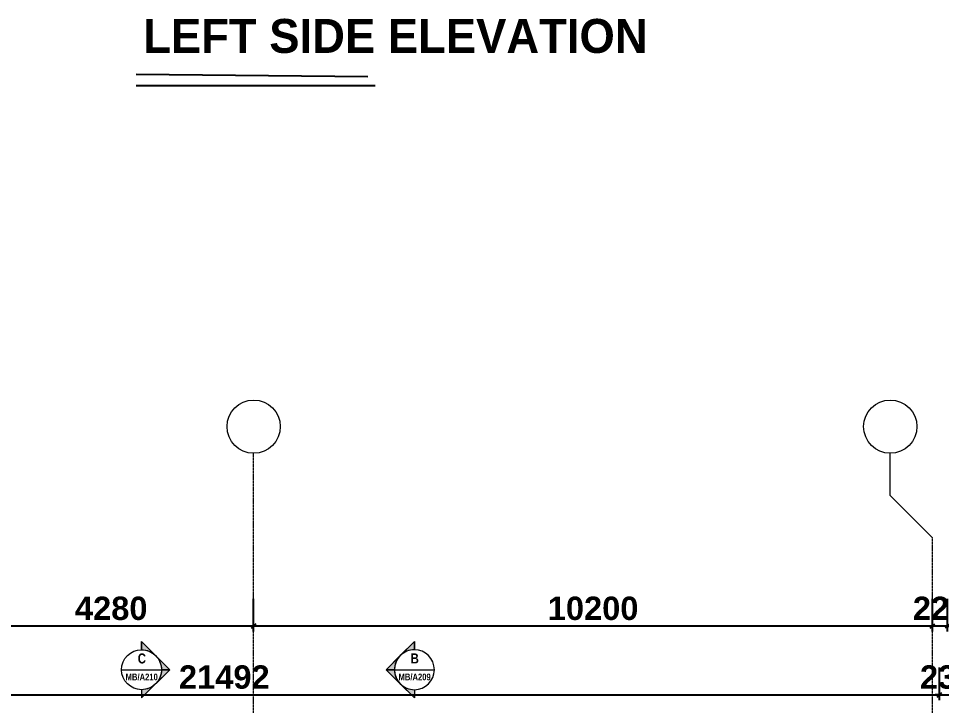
# Model space of a CAD drawing. Header units: inches. Extents: x 22 to 382261, y 22 to 371281.
# Drawn here: x 282153 to 296022, y 124301 to 134625 of the extents above; entities that cross this region are included whole.
import ezdxf

# ---------------------------------------------------------------- set-up
doc = ezdxf.new("R2010")
doc.units = ezdxf.units.IN
doc.header["$MEASUREMENT"] = 0
doc.linetypes.add('Grid Line 1_2_', pattern=[22.225, 12.7, -3.175, 3.175, -3.175])
for name, color, linetype, lineweight in [('A-ANNO-DIMS', 211, 'Continuous', 9), ('G-ANNO-SYMB', 111, 'Continuous', 9), ('G-ANNO-TEXT', 231, 'Continuous', 9), ('S-GRID', 1, 'Continuous', 9), ('S-GRID-IDEN', 1, 'Continuous', 9)]:
    doc.layers.add(name, color=color, linetype=linetype, lineweight=lineweight)
doc.styles.add('Arial Narrow_B', font='ARIALNB.TTF', dxfattribs={"height": 254.9999999999998})
doc.styles.add('Arial Narrow_B_1', font='ARIALNB.TTF', dxfattribs={"height": 169.9999999999999})
doc.styles.add('Arial_B', font='arialbd.ttf', dxfattribs={"height": 350.7936507936507})
doc.styles.add('Century Gothic_B', font='GOTHICB.TTF', dxfattribs={"height": 510})
doc.dimstyles.new('2', dxfattribs={"dimscale": 304.8, "dimtxt": 346.8881959853699, "dimasz": 0.2213541666666666, "dimexe": 1.338582677165354, "dimexo": 0.0625, "dimgap": 0.2788713910761155, "dimtad": 1, "dimdec": 0, "dimzin": 0, "dimdsep": 46, "dimtxsty": 'Arial_B', "dimblk1": 'OBLIQUE', "dimblk2": 'OBLIQUE', "dimsah": 1, "dimcen": 0.09, "dimdle": 0.5577427821522309, "dimazin": 0, "dimtfac": 1, "dimtdec": 4, "dimtix": 1, "dimtmove": 0, "dimatfit": 3, "dimfxl": 0.5577427821522309, "dimfxlon": 1, "dimtvp": 1, "dimtolj": 1, "dimtzin": 0, "dimarcsym": 2})

# ---------------------------------------------------------------- blocks, each defined once
blk = doc.blocks.new('Grid - Grid Head - Circle-749417-Left Side Elevation - Callout 1')
at = {"layer": 'S-GRID-IDEN'}
blk.add_circle((8483.802652975875, 15184.21597961387), 400, dxfattribs=at)
blk = doc.blocks.new('_Oblique')
at = {"color": 0, "linetype": 'ByBlock', "lineweight": -2}
blk.add_line((-0.5, -0.5), (0.5, 0.5), dxfattribs=at)
blk = doc.blocks.new('*D4936')
at = {"layer": 'A-ANNO-DIMS', "color": 0, "lineweight": -2, "transparency": 16777216}
for p, q in [((296111.5658903745, 125414.7673752757), (296111.5658903745, 125903.7173752757)), ((305936.5658903747, 125414.7673752757), (305936.5658903747, 125903.7173752757)), ((306106.5658903747, 125495.7173752757), (295941.5658903745, 125495.7173752757))]:
    blk.add_line(p, q, dxfattribs=at)
at = {"layer": 'Defpoints', "color": 0, "transparency": 16777216}
for p in [(296111.5658903745, 125495.7173752757), (296111.5658903745, 125395.7173752757), (305936.5658903747, 125395.7173752757)]:
    blk.add_point(p, dxfattribs=at)
at = {"layer": 'A-ANNO-DIMS', "color": 0, "lineweight": -2, "transparency": 16777216, "xscale": 67.46874999999999, "yscale": 67.46874999999999, "zscale": 67.46874999999999, "rotation": 180}
blk.add_blockref('_Oblique', (296111.5658903745, 125495.7173752757), dxfattribs=at)
at = {"layer": 'A-ANNO-DIMS', "color": 0, "lineweight": -2, "transparency": 16777216, "xscale": 67.46874999999999, "yscale": 67.46874999999999, "zscale": 67.46874999999999}
blk.add_blockref('_Oblique', (305936.5658903747, 125495.7173752757), dxfattribs=at)
at = {"layer": 'A-ANNO-DIMS', "color": 0, "transparency": 16777216, "insert": (301024.0658903746, 125759.942780763), "char_height": 350.7936507936507, "width": 746.2468753970982, "attachment_point": 5, "style": 'Arial_B'}
blk.add_mtext('\\A1;9825', dxfattribs=at)
blk = doc.blocks.new('*D4937')
at = {"layer": 'A-ANNO-DIMS', "color": 0, "lineweight": -2, "transparency": 16777216}
for p, q in [((295886.5658903744, 125414.7673752757), (295886.5658903744, 125903.7173752757)), ((296111.5658903745, 125414.7673752757), (296111.5658903745, 125903.7173752757)), ((295886.5658903744, 125495.7173752757), (295819.0971403744, 125495.7173752757)), ((296111.5658903745, 125495.7173752757), (295886.5658903744, 125495.7173752757)), ((296111.5658903745, 125495.7173752757), (296179.0346403745, 125495.7173752757))]:
    blk.add_line(p, q, dxfattribs=at)
at = {"layer": 'Defpoints', "color": 0, "transparency": 16777216}
for p in [(295886.5658903744, 125495.7173752757), (295886.5658903744, 125395.7173752757), (296111.5658903745, 125395.7173752757)]:
    blk.add_point(p, dxfattribs=at)
at = {"layer": 'A-ANNO-DIMS', "color": 0, "lineweight": -2, "transparency": 16777216, "xscale": 67.46874999999999, "yscale": 67.46874999999999, "zscale": 67.46874999999999}
blk.add_blockref('_Oblique', (295886.5658903744, 125495.7173752757), dxfattribs=at)
at = {"layer": 'A-ANNO-DIMS', "color": 0, "lineweight": -2, "transparency": 16777216, "xscale": 67.46874999999999, "yscale": 67.46874999999999, "zscale": 67.46874999999999, "rotation": 180}
blk.add_blockref('_Oblique', (296111.5658903745, 125495.7173752757), dxfattribs=at)
at = {"layer": 'A-ANNO-DIMS', "color": 0, "transparency": 16777216, "insert": (295999.0658903744, 125759.8231376352), "char_height": 350.7936507936507, "width": 559.6851565478237, "attachment_point": 5, "style": 'Arial_B'}
blk.add_mtext('\\A1;225', dxfattribs=at)
blk = doc.blocks.new('*D4938')
at = {"layer": 'A-ANNO-DIMS', "color": 0, "lineweight": -2, "transparency": 16777216}
for p, q in [((285686.5658903744, 125414.7673752757), (285686.5658903744, 125903.7173752757)), ((295886.5658903744, 125414.7673752757), (295886.5658903744, 125903.7173752757)), ((296056.5658903744, 125495.7173752757), (285516.5658903744, 125495.7173752757))]:
    blk.add_line(p, q, dxfattribs=at)
at = {"layer": 'Defpoints', "color": 0, "transparency": 16777216}
for p in [(285686.5658903744, 125495.7173752757), (285686.5658903744, 125395.7173752757), (295886.5658903744, 125395.7173752757)]:
    blk.add_point(p, dxfattribs=at)
at = {"layer": 'A-ANNO-DIMS', "color": 0, "lineweight": -2, "transparency": 16777216, "xscale": 67.46874999999999, "yscale": 67.46874999999999, "zscale": 67.46874999999999, "rotation": 180}
blk.add_blockref('_Oblique', (285686.5658903744, 125495.7173752757), dxfattribs=at)
at = {"layer": 'A-ANNO-DIMS', "color": 0, "lineweight": -2, "transparency": 16777216, "xscale": 67.46874999999999, "yscale": 67.46874999999999, "zscale": 67.46874999999999}
blk.add_blockref('_Oblique', (295886.5658903744, 125495.7173752757), dxfattribs=at)
at = {"layer": 'A-ANNO-DIMS', "color": 0, "transparency": 16777216, "insert": (290786.5658903744, 125759.8231376352), "char_height": 350.7936507936507, "width": 932.8085942463728, "attachment_point": 5, "style": 'Arial_B'}
blk.add_mtext('\\A1;10200', dxfattribs=at)
blk = doc.blocks.new('*D4939')
at = {"layer": 'A-ANNO-DIMS', "color": 0, "lineweight": -2, "transparency": 16777216}
for p, q in [((281406.5658903744, 125414.7673752757), (281406.5658903744, 125903.7173752757)), ((285686.5658903744, 125414.7673752757), (285686.5658903744, 125903.7173752757)), ((285856.5658903744, 125495.7173752757), (281236.5658903744, 125495.7173752757))]:
    blk.add_line(p, q, dxfattribs=at)
at = {"layer": 'Defpoints', "color": 0, "transparency": 16777216}
for p in [(281406.5658903744, 125495.7173752757), (281406.5658903744, 125395.7173752757), (285686.5658903744, 125395.7173752757)]:
    blk.add_point(p, dxfattribs=at)
at = {"layer": 'A-ANNO-DIMS', "color": 0, "lineweight": -2, "transparency": 16777216, "xscale": 67.46874999999999, "yscale": 67.46874999999999, "zscale": 67.46874999999999, "rotation": 180}
blk.add_blockref('_Oblique', (281406.5658903744, 125495.7173752757), dxfattribs=at)
at = {"layer": 'A-ANNO-DIMS', "color": 0, "lineweight": -2, "transparency": 16777216, "xscale": 67.46874999999999, "yscale": 67.46874999999999, "zscale": 67.46874999999999}
blk.add_blockref('_Oblique', (285686.5658903744, 125495.7173752757), dxfattribs=at)
at = {"layer": 'A-ANNO-DIMS', "color": 0, "transparency": 16777216, "insert": (283546.5658903744, 125759.942780763), "char_height": 350.7936507936507, "width": 746.2468753970982, "attachment_point": 5, "style": 'Arial_B'}
blk.add_mtext('\\A1;4280', dxfattribs=at)
blk = doc.blocks.new('*D4942')
at = {"layer": 'A-ANNO-DIMS', "color": 0, "lineweight": -2, "transparency": 16777216}
for p, q in [((274499.4658903789, 124382.132917571), (274499.4658903789, 124871.082917571)), ((295991.5658903745, 124382.132917571), (295991.5658903745, 124871.082917571)), ((274329.4658903789, 124463.082917571), (296161.5658903745, 124463.082917571))]:
    blk.add_line(p, q, dxfattribs=at)
at = {"layer": 'Defpoints', "color": 0, "transparency": 16777216}
for p in [(295991.5658903745, 124463.082917571), (274499.4658903789, 124363.082917571), (295991.5658903745, 124363.082917571)]:
    blk.add_point(p, dxfattribs=at)
at = {"layer": 'A-ANNO-DIMS', "color": 0, "lineweight": -2, "transparency": 16777216, "xscale": 67.46874999999999, "yscale": 67.46874999999999, "zscale": 67.46874999999999, "rotation": 180}
blk.add_blockref('_Oblique', (274499.4658903789, 124463.082917571), dxfattribs=at)
at = {"layer": 'A-ANNO-DIMS', "color": 0, "lineweight": -2, "transparency": 16777216, "xscale": 67.46874999999999, "yscale": 67.46874999999999, "zscale": 67.46874999999999}
blk.add_blockref('_Oblique', (295991.5658903745, 124463.082917571), dxfattribs=at)
at = {"layer": 'A-ANNO-DIMS', "color": 0, "transparency": 16777216, "insert": (285245.5158903768, 124727.3083230583), "char_height": 350.7936507936507, "width": 932.8085942463728, "attachment_point": 5, "style": 'Arial_B'}
blk.add_mtext('\\A1;21492', dxfattribs=at)
blk = doc.blocks.new('*D4943')
at = {"layer": 'A-ANNO-DIMS', "color": 0, "lineweight": -2, "transparency": 16777216}
for p, q in [((295991.5658903745, 124382.132917571), (295991.5658903745, 124871.082917571)), ((296221.5658903744, 124382.132917571), (296221.5658903744, 124871.082917571)), ((295991.5658903745, 124463.082917571), (295924.0971403745, 124463.082917571)), ((295991.5658903745, 124463.082917571), (296221.5658903744, 124463.082917571)), ((296221.5658903744, 124463.082917571), (296289.0346403744, 124463.082917571))]:
    blk.add_line(p, q, dxfattribs=at)
at = {"layer": 'Defpoints', "color": 0, "transparency": 16777216}
for p in [(296221.5658903744, 124463.082917571), (295991.5658903745, 124363.082917571), (296221.5658903744, 124363.082917571)]:
    blk.add_point(p, dxfattribs=at)
at = {"layer": 'A-ANNO-DIMS', "color": 0, "lineweight": -2, "transparency": 16777216, "xscale": 67.46874999999999, "yscale": 67.46874999999999, "zscale": 67.46874999999999}
blk.add_blockref('_Oblique', (295991.5658903745, 124463.082917571), dxfattribs=at)
at = {"layer": 'A-ANNO-DIMS', "color": 0, "lineweight": -2, "transparency": 16777216, "xscale": 67.46874999999999, "yscale": 67.46874999999999, "zscale": 67.46874999999999, "rotation": 180}
blk.add_blockref('_Oblique', (296221.5658903744, 124463.082917571), dxfattribs=at)
at = {"layer": 'A-ANNO-DIMS', "color": 0, "transparency": 16777216, "insert": (296106.5658903745, 124727.1886799305), "char_height": 350.7936507936507, "width": 559.6851565478237, "attachment_point": 5, "style": 'Arial_B'}
blk.add_mtext('\\A1;230', dxfattribs=at)
blk = doc.blocks.new('Section - M_Section Head - Filled 2-912447-Left Side Elevation - Callout 1')
at = {"layer": 'G-ANNO-SYMB'}
h = blk.add_hatch(color=256, dxfattribs=at)
edge = h.paths.add_edge_path()
edge.add_line((-9350.992569512657, 11955.64339436282), (-9563.124603868617, 11743.51136000686))
edge.add_arc((-9350.992569512651, 11531.37932565089), 299.9999999999991, 90.00000000000051, 135.0000000000001, ccw=False)
edge.add_line((-9350.992569512655, 11831.37932565089), (-9350.992569512657, 11955.64339436282))
h = blk.add_hatch(color=256, dxfattribs=at)
edge = h.paths.add_edge_path()
edge.add_line((-9775.256638224577, 11531.37932565089), (-9650.992569512651, 11531.37932565089))
edge.add_arc((-9350.992569512651, 11531.37932565089), 299.9999999999992, 135.0000000000007, 180.0000000000004, ccw=False)
edge.add_line((-9563.124603868617, 11743.51136000686), (-9775.256638224577, 11531.37932565089))
h = blk.add_hatch(color=256, dxfattribs=at)
edge = h.paths.add_edge_path()
edge.add_line((-9775.256638224577, 11531.37932565089), (-9563.12460386862, 11319.24729129493))
edge.add_arc((-9350.992569512651, 11531.37932565089), 300.0000000000022, 179.9999999999995, 224.9999999999987, ccw=False)
edge.add_line((-9650.992569512651, 11531.37932565089), (-9775.256638224577, 11531.37932565089))
h = blk.add_hatch(color=256, dxfattribs=at)
edge = h.paths.add_edge_path()
edge.add_line((-9350.992569512653, 11107.11525693897), (-9350.992569512653, 11231.3793256509))
edge.add_arc((-9350.992569512651, 11531.37932565089), 299.9999999999992, 224.9999999999995, 269.99999999999966, ccw=False)
edge.add_line((-9563.124603868617, 11319.24729129493), (-9350.992569512653, 11107.11525693897))
for p, q in [((-9775.256638224575, 11531.37932565089), (-9350.992569512648, 11955.64339436281)), ((-9563.124603868617, 11743.51136000686), (-9350.992569512657, 11955.64339436282)), ((-9350.992569512657, 11955.64339436282), (-9350.992569512655, 11831.37932565089)), ((-9350.99256951265, 11831.37932565089), (-9350.992569512648, 11955.64339436281)), ((-9775.256638224577, 11531.37932565089), (-9563.124603868617, 11743.51136000686)), ((-9650.992569512651, 11531.37932565089), (-9775.256638224577, 11531.37932565089)), ((-9775.256638224577, 11531.37932565089), (-9650.992569512651, 11531.37932565089)), ((-9563.12460386862, 11319.24729129493), (-9775.256638224577, 11531.37932565089)), ((-9775.256638224575, 11531.37932565089), (-9350.992569512653, 11107.11525693897)), ((-9350.992569512653, 11107.11525693897), (-9563.124603868617, 11319.24729129493)), ((-9350.992569512653, 11231.3793256509), (-9350.992569512653, 11107.11525693897)), ((-9350.992569512651, 11231.3793256509), (-9350.992569512653, 11107.11525693897))]:
    blk.add_line(p, q, dxfattribs=at)
for centre, radius, start, end in [((-9350.992569512651, 11531.37932565089), 300, 90, 269.9999999999993), ((-9350.992569512651, 11531.37932565089), 299.9999999999991, 90.00000000000018, 134.9999999999997), ((-9350.992569512653, 11531.37932565089), 300, 270, 89.99999999999966), ((-9350.992569512651, 11531.37932565089), 299.9999999999992, 135.0000000000004, 180), ((-9350.992569512651, 11531.37932565089), 300.0000000000022, 179.9999999999991, 224.9999999999984), ((-9350.992569512651, 11531.37932565089), 299.9999999999992, 224.9999999999991, 269.9999999999993)]:
    blk.add_arc(centre, radius, start, end, dxfattribs=at)

msp = doc.modelspace()

# ---------------------------------------------------------------- linework, layer by layer
for p, q in [((283920.8797252173, 133787.3637281844), (287401.6233437867, 133754.0797432776)), ((283919.2752046122, 133619.5675681779), (287512.3010941973, 133619.8239217985))]:
    msp.add_line(p, q)
at = {"layer": 'G-ANNO-SYMB'}
for p, q in [((283701.7706678861, 124839.3437630354), (284301.7706678861, 124839.3437630354)), ((287801.7706678861, 124839.3437630354), (288401.7706678861, 124839.3437630354))]:
    msp.add_line(p, q, dxfattribs=at)
at = {"layer": 'S-GRID', "linetype": 'Grid Line 1_2_'}
for p, q in [((285686.5658903744, 112857.9644373845), (285686.5658903744, 128092.1804169984)), ((295886.5658903744, 112857.9644373845), (295886.5658903744, 126822.1804169984))]:
    msp.add_line(p, q, dxfattribs=at)
at = {"layer": 'S-GRID'}
for p, q in [((295251.5658903744, 127457.1804169984), (295251.5658903744, 128092.1804169984)), ((295886.5658903744, 126822.1804169984), (295251.5658903744, 127457.1804169984))]:
    msp.add_line(p, q, dxfattribs=at)

# ---------------------------------------------------------------- block references
at = {"layer": 'G-ANNO-SYMB', "extrusion": (0, 0, -1)}
msp.add_blockref('Section - M_Section Head - Filled 2-912447-Left Side Elevation - Callout 1', (-274650.7780983733, 113307.9644373845), dxfattribs=at)
at = {"layer": 'G-ANNO-SYMB'}
msp.add_blockref('Section - M_Section Head - Filled 2-912447-Left Side Elevation - Callout 1', (297452.7632373988, 113307.9644373845), dxfattribs=at)
at = {"layer": 'S-GRID-IDEN'}
for p in [(277202.7632373985, 113307.9644373845), (286767.7632373985, 113307.9644373845)]:
    msp.add_blockref('Grid - Grid Head - Circle-749417-Left Side Elevation - Callout 1', p, dxfattribs=at)

# ---------------------------------------------------------------- texts
at = {"layer": 'G-ANNO-SYMB', "attachment_point": 1}
for s, insert, char_height, width, style in [('\\fArial Narrow|b1|i0|c0|p34|;C', (283944.3877255527, 125083.9230959286), 149.9999999999998, 152.3206249999998, 'Arial Narrow_B'), ('\\fArial Narrow|b1|i0|c0|p34|;B', (288044.3877255527, 125083.9230959286), 149.9999999999998, 152.3206249999998, 'Arial Narrow_B'), ('MB/A210', (283762.8877255527, 124780.8414533815), 99.99999999999989, 593.2487499999993, 'Arial Narrow_B_1'), ('MB/A209', (287862.8877255527, 124780.8414533815), 99.99999999999989, 593.2487499999993, 'Arial Narrow_B_1')]:
    msp.add_mtext(s, dxfattribs=dict(at, insert=insert, char_height=char_height, width=width, style=style))
at = {"layer": 'G-ANNO-TEXT', "color": 7, "insert": (284026.820900335, 134617.7903546534), "char_height": 510, "width": 8395.2715, "attachment_point": 1, "style": 'Century Gothic_B'}
msp.add_mtext('LEFT SIDE ELEVATION', dxfattribs=at)

# ---------------------------------------------------------------- dimensions: what is measured, and where the dimension line sits
at = {"layer": 'A-ANNO-DIMS'}
for base, p1, p2, override, picture, middle in [((281406.5658903744, 125495.7173752757), (285686.5658903744, 125395.7173752757), (281406.5658903744, 125395.7173752757), {"dimpost": '<>', "dimfxl": 4280.000000000002}, '*D4939', (283546.5658903744, 125759.942780763)), ((285686.5658903744, 125495.7173752757), (295886.5658903744, 125395.7173752757), (285686.5658903744, 125395.7173752757), {"dimpost": '<>', "dimfxl": 10200}, '*D4938', (290786.5658903744, 125759.8231376352)), ((295886.5658903744, 125495.7173752757), (296111.5658903745, 125395.7173752757), (295886.5658903744, 125395.7173752757), {"dimpost": '<>', "dimfxl": 225.0000000001071}, '*D4937', (295999.0658903744, 125759.8231376352)), ((296111.5658903745, 125495.7173752757), (305936.5658903747, 125395.7173752757), (296111.5658903745, 125395.7173752757), {"dimpost": '<>', "dimfxl": 9825.000000000136}, '*D4936', (301024.0658903746, 125759.942780763)), ((295991.5658903745, 124463.082917571), (274499.4658903789, 124363.082917571), (295991.5658903745, 124363.082917571), {"dimpost": '<>', "dimfxl": 21492.09999999559}, '*D4942', (285245.5158903768, 124727.3083230583)), ((296221.5658903744, 124463.082917571), (295991.5658903745, 124363.082917571), (296221.5658903744, 124363.082917571), {"dimpost": '<>', "dimfxl": 229.9999999999125}, '*D4943', (296106.5658903745, 124727.1886799305))]:
    dim = msp.add_linear_dim(base=base, p1=p1, p2=p2, dimstyle='2', override=override, dxfattribs=at)
    dim.commit()
    dim.dimension.update_dxf_attribs({"geometry": picture, "text_midpoint": middle})

doc.saveas('drawing.dxf')
